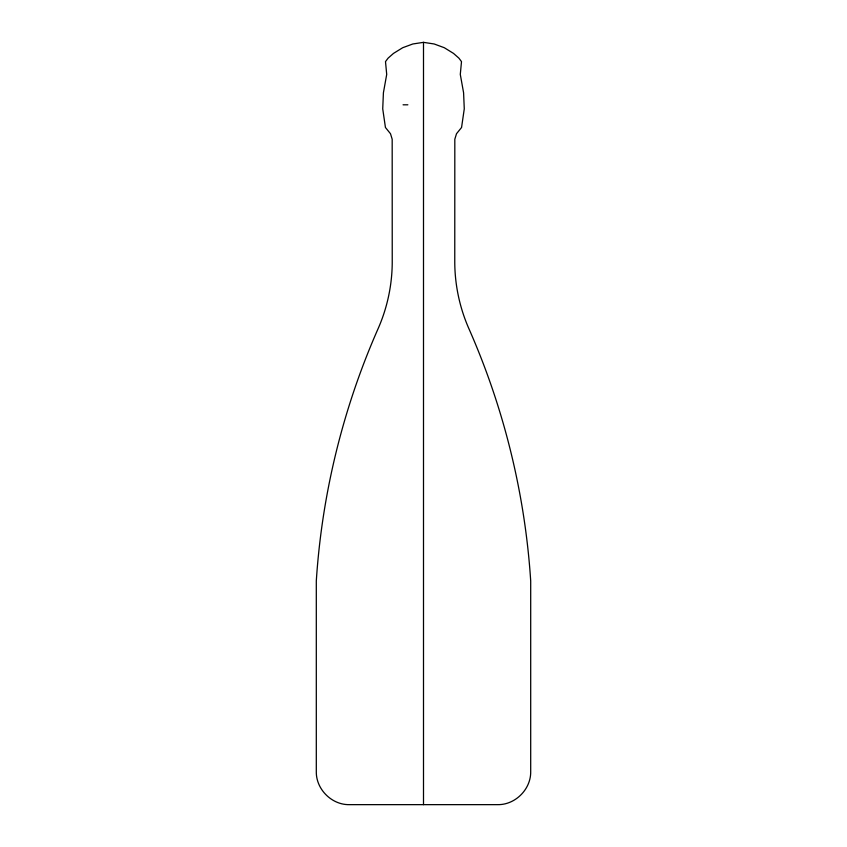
<?xml version="1.0" encoding="UTF-8"?>
<svg xmlns="http://www.w3.org/2000/svg" width="847" height="847" viewBox="0 0 847 847"><rect width="100%" height="100%" fill="white"/><g stroke="black" fill="none" stroke-linecap="round" stroke-linejoin="round"><path stroke-width="1.27" d="M423.5 42.35L412.828 43.98L402.696 47.718L393.506 53.393L388.095 58.147L385.501 61.619L386.708 74.43L383.416 92.736L382.728 108.84L385.438 127.484L390.499 133.731L392.182 139.236L392.235 262.602C392.087 285.312 387.238 307.98 378.069 328.752C342.95 408.36 321.945 494.14 316.302 580.957L316.302 771.511C315.931 789.224 331.728 805.021 349.44 804.65L497.56 804.65C515.272 805.021 531.069 789.224 530.698 771.511L530.698 580.957C525.055 494.14 504.05 408.36 468.931 328.752C459.762 307.98 454.913 285.312 454.765 262.602L454.818 139.236L456.501 133.731L461.562 127.495L464.272 108.84L463.584 92.736L460.292 74.43L461.499 61.619L458.905 58.147L453.494 53.393L444.304 47.718L434.172 43.98L423.5 42.35L423.5 804.65M403.066 104.806L407.862 104.806"/></g></svg>
